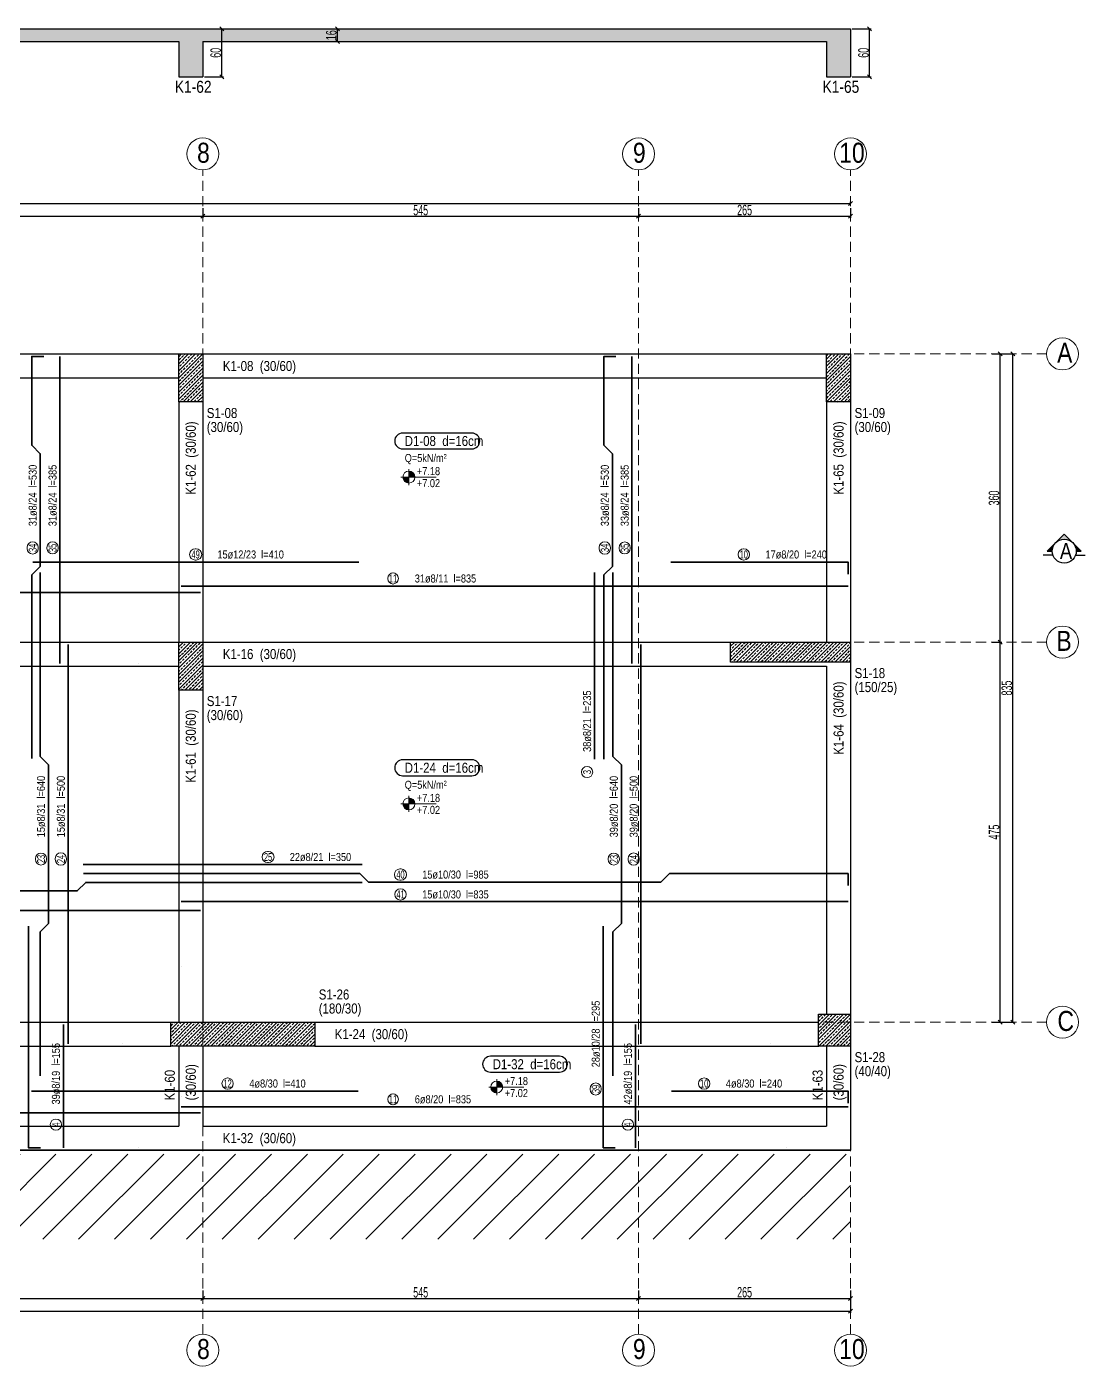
# Model space of a CAD drawing. Header units: millimetres. Extents: x 2329 to 8719, y 754 to 2467.
# Drawn here: x 7395 to 8719, y 760 to 2434 of the extents above; entities that cross this region are included whole.
import ezdxf
from ezdxf.enums import TextEntityAlignment as Align

# ---------------------------------------------------------------- set-up
doc = ezdxf.new("R2010")
doc.units = ezdxf.units.MM
doc.linetypes.add('DASHED', pattern=[19.05, 12.7, -6.35])
for name, color, linetype, lineweight in [('AKS BALONU (BEYKENT)', 7, 'Continuous', 20), ('AKS CIZGISI (BEYKENT)', 252, 'DASHED', 20), ('AKS NO (BEYKENT)', 3, 'Continuous', 20), ('AKS OLCU (BEYKENT)', 200, 'Continuous', 20), ('DONATI (BEYKENT)', 4, 'Continuous', 35), ('DONATI YAZISI (BEYKENT)', 3, 'Continuous', 20), ('DOSEME ISMI (BEYKENT)', 9, 'Continuous', 20), ('DOSEME PAFTA (BEYKENT)', 3, 'Continuous', 20), ('DOSEME SINIRI (BEYKENT)', 2, 'Continuous', 30), ('KESIT (BEYKENT)', 151, 'Continuous', 25), ('KESIT ISMI (BEYKENT)', 6, 'Continuous', 20), ('KIRIS (BEYKENT)', 2, 'Continuous', 30), ('KIRIS ISMI (BEYKENT)', 40, 'Continuous', 20), ('KOLON (BEYKENT)', 3, 'Continuous', 30), ('KOLON ISMI (BEYKENT)', 91, 'Continuous', 20), ('KOT CIZGI (BEYKENT)', 120, 'Continuous', 20), ('KOT YAZI (BEYKENT)', 7, 'Continuous', 20), ('OLCU (BEYKENT)', 14, 'Continuous', 20), ('POZ BALON (BEYKENT)', 14, 'Continuous', 20), ('POZ NO (BEYKENT)', 2, 'Continuous', 20), ('TARAMA (BEYKENT)', 252, 'Continuous', 25), ('YAZI (BEYKENT)', 140, 'Continuous', 20)]:
    doc.layers.add(name, color=color, linetype=linetype, lineweight=lineweight)
doc.styles.add('DONATI YAZISI (BEYKENT)', font='')
doc.styles.add('DSMOLC-50', font='bahnschrift light condensed', dxfattribs={"width": 0.75, "height": 13})
doc.styles.add('KOT (BEYKENT)', font='')
doc.styles.add('stastyle', font='RomanSTA.ttf')
doc.styles.add('YAZI (BEYKENT)', font='')
doc.styles.get('DONATI YAZISI (BEYKENT)').set_extended_font_data('Bahnschrift Light Condensed')
doc.styles.get('KOT (BEYKENT)').set_extended_font_data('Bahnschrift Light Condensed')
doc.styles.get('YAZI (BEYKENT)').set_extended_font_data('Bahnschrift Light Condensed')
doc.dimstyles.new('DSMOLC-50', dxfattribs={"dimtxt": 13, "dimasz": 5, "dimexe": 2, "dimexo": 2, "dimgap": 1, "dimtad": 1, "dimdec": 1, "dimrnd": 0.5, "dimzin": 12, "dimdsep": 46, "dimtxsty": 'DSMOLC-50', "dimblk": 'OBLIQUE', "dimblk1": 'OBLIQUE', "dimblk2": 'OBLIQUE', "dimcen": 0, "dimclrt": 7, "dimadec": 0, "dimazin": 0, "dimtfac": 1, "dimtdec": 4, "dimtix": 1, "dimtmove": 2, "dimatfit": 3, "dimfxl": 1, "dimtzin": 0, "dimarcsym": 0})
pattern_1 = [(45, (1846.9926, -1409.6164), (-4.4194174, 4.4194174), []), (45, (1851.412, -1409.6164), (-4.4194174, 4.4194174), [3.125, -1.5625])]

# ---------------------------------------------------------------- blocks, each defined once
blk = doc.blocks.new('_Oblique')
at = {"color": 0, "linetype": 'ByBlock', "lineweight": -2}
blk.add_line((-0.5, -0.5), (0.5, 0.5), dxfattribs=at)
blk = doc.blocks.new('*D59')
at = {"layer": 'AKS OLCU (BEYKENT)', "color": 0, "lineweight": -2, "transparency": 16777216}
for p, q in [((6855.3, 2207.4), (6855.3, 2195.4)), ((6855.3, 2197.4), (7615.3, 2197.4)), ((7615.3, 2207.4), (7615.3, 2195.4))]:
    blk.add_line(p, q, dxfattribs=at)
at = {"layer": 'DEFPOINTS', "color": 0, "transparency": 16777216}
for p in [(6855.3, 2209.4), (7615.3, 2209.4), (7615.3, 2197.4)]:
    blk.add_point(p, dxfattribs=at)
at = {"layer": 'AKS OLCU (BEYKENT)', "color": 0, "lineweight": -2, "transparency": 16777216, "xscale": 5, "yscale": 5, "zscale": 5, "rotation": 180}
blk.add_blockref('_Oblique', (6855.3, 2197.4), dxfattribs=at)
at = {"layer": 'AKS OLCU (BEYKENT)', "color": 0, "lineweight": -2, "transparency": 16777216, "xscale": 5, "yscale": 5, "zscale": 5}
blk.add_blockref('_Oblique', (7615.3, 2197.4), dxfattribs=at)
at = {"layer": 'AKS OLCU (BEYKENT)', "color": 7, "transparency": 16777216, "insert": (7235.3, 2205), "char_height": 13, "attachment_point": 5, "style": 'DSMOLC-50'}
blk.add_mtext('760', dxfattribs=at)
blk = doc.blocks.new('*D60')
at = {"layer": 'AKS OLCU (BEYKENT)', "color": 0, "lineweight": -2, "transparency": 16777216}
for p, q in [((7615.3, 2207.4), (7615.3, 2195.4)), ((7615.3, 2197.4), (8160.3, 2197.4)), ((8160.3, 2207.4), (8160.3, 2195.4))]:
    blk.add_line(p, q, dxfattribs=at)
at = {"layer": 'DEFPOINTS', "color": 0, "transparency": 16777216}
for p in [(7615.3, 2209.4), (8160.3, 2209.4), (8160.3, 2197.4)]:
    blk.add_point(p, dxfattribs=at)
at = {"layer": 'AKS OLCU (BEYKENT)', "color": 0, "lineweight": -2, "transparency": 16777216, "xscale": 5, "yscale": 5, "zscale": 5, "rotation": 180}
blk.add_blockref('_Oblique', (7615.3, 2197.4), dxfattribs=at)
at = {"layer": 'AKS OLCU (BEYKENT)', "color": 0, "lineweight": -2, "transparency": 16777216, "xscale": 5, "yscale": 5, "zscale": 5}
blk.add_blockref('_Oblique', (8160.3, 2197.4), dxfattribs=at)
at = {"layer": 'AKS OLCU (BEYKENT)', "color": 7, "transparency": 16777216, "insert": (7887.8, 2204.9), "char_height": 13, "attachment_point": 5, "style": 'DSMOLC-50'}
blk.add_mtext('545', dxfattribs=at)
blk = doc.blocks.new('*D61')
at = {"layer": 'AKS OLCU (BEYKENT)', "color": 0, "lineweight": -2, "transparency": 16777216}
for p, q in [((8160.3, 2207.4), (8160.3, 2195.4)), ((8160.3, 2197.4), (8425.3, 2197.4)), ((8425.3, 2207.4), (8425.3, 2195.4))]:
    blk.add_line(p, q, dxfattribs=at)
at = {"layer": 'DEFPOINTS', "color": 0, "transparency": 16777216}
for p in [(8160.3, 2209.4), (8425.3, 2209.4), (8425.3, 2197.4)]:
    blk.add_point(p, dxfattribs=at)
at = {"layer": 'AKS OLCU (BEYKENT)', "color": 0, "lineweight": -2, "transparency": 16777216, "xscale": 5, "yscale": 5, "zscale": 5, "rotation": 180}
blk.add_blockref('_Oblique', (8160.3, 2197.4), dxfattribs=at)
at = {"layer": 'AKS OLCU (BEYKENT)', "color": 0, "lineweight": -2, "transparency": 16777216, "xscale": 5, "yscale": 5, "zscale": 5}
blk.add_blockref('_Oblique', (8425.3, 2197.4), dxfattribs=at)
at = {"layer": 'AKS OLCU (BEYKENT)', "color": 7, "transparency": 16777216, "insert": (8292.8, 2205), "char_height": 13, "attachment_point": 5, "style": 'DSMOLC-50'}
blk.add_mtext('265', dxfattribs=at)
blk = doc.blocks.new('*D62')
at = {"layer": 'AKS OLCU (BEYKENT)', "color": 0, "lineweight": -2, "transparency": 16777216}
for p, q in [((2830.3, 2211.4), (2830.3, 2215.4)), ((2830.3, 2213.4), (8425.3, 2213.4)), ((8425.3, 2211.4), (8425.3, 2215.4))]:
    blk.add_line(p, q, dxfattribs=at)
at = {"layer": 'DEFPOINTS', "color": 0, "transparency": 16777216}
for p in [(8425.3, 2213.4), (2830.3, 2209.4), (8425.3, 2209.4)]:
    blk.add_point(p, dxfattribs=at)
at = {"layer": 'AKS OLCU (BEYKENT)', "color": 0, "lineweight": -2, "transparency": 16777216, "xscale": 5, "yscale": 5, "zscale": 5, "rotation": 180}
blk.add_blockref('_Oblique', (2830.3, 2213.4), dxfattribs=at)
at = {"layer": 'AKS OLCU (BEYKENT)', "color": 0, "lineweight": -2, "transparency": 16777216, "xscale": 5, "yscale": 5, "zscale": 5}
blk.add_blockref('_Oblique', (8425.3, 2213.4), dxfattribs=at)
at = {"layer": 'AKS OLCU (BEYKENT)', "color": 7, "transparency": 16777216, "insert": (5627.8, 2221), "char_height": 13, "attachment_point": 5, "style": 'DSMOLC-50'}
blk.add_mtext('5595', dxfattribs=at)
blk = doc.blocks.new('*D69')
at = {"layer": 'AKS OLCU (BEYKENT)', "color": 0, "lineweight": -2, "transparency": 16777216}
for p, q in [((6855.3, 855), (6855.3, 843)), ((7615.3, 855), (7615.3, 843)), ((6855.3, 845), (7615.3, 845))]:
    blk.add_line(p, q, dxfattribs=at)
at = {"layer": 'DEFPOINTS', "color": 0, "transparency": 16777216}
for p in [(6855.3, 857), (7615.3, 857), (7615.3, 845)]:
    blk.add_point(p, dxfattribs=at)
at = {"layer": 'AKS OLCU (BEYKENT)', "color": 0, "lineweight": -2, "transparency": 16777216, "xscale": 5, "yscale": 5, "zscale": 5, "rotation": 180}
blk.add_blockref('_Oblique', (6855.3, 845), dxfattribs=at)
at = {"layer": 'AKS OLCU (BEYKENT)', "color": 0, "lineweight": -2, "transparency": 16777216, "xscale": 5, "yscale": 5, "zscale": 5}
blk.add_blockref('_Oblique', (7615.3, 845), dxfattribs=at)
at = {"layer": 'AKS OLCU (BEYKENT)', "color": 7, "transparency": 16777216, "insert": (7235.3, 852.6), "char_height": 13, "attachment_point": 5, "style": 'DSMOLC-50'}
blk.add_mtext('760', dxfattribs=at)
blk = doc.blocks.new('*D70')
at = {"layer": 'AKS OLCU (BEYKENT)', "color": 0, "lineweight": -2, "transparency": 16777216}
for p, q in [((7615.3, 855), (7615.3, 843)), ((8160.3, 855), (8160.3, 843)), ((7615.3, 845), (8160.3, 845))]:
    blk.add_line(p, q, dxfattribs=at)
at = {"layer": 'DEFPOINTS', "color": 0, "transparency": 16777216}
for p in [(7615.3, 857), (8160.3, 857), (8160.3, 845)]:
    blk.add_point(p, dxfattribs=at)
at = {"layer": 'AKS OLCU (BEYKENT)', "color": 0, "lineweight": -2, "transparency": 16777216, "xscale": 5, "yscale": 5, "zscale": 5, "rotation": 180}
blk.add_blockref('_Oblique', (7615.3, 845), dxfattribs=at)
at = {"layer": 'AKS OLCU (BEYKENT)', "color": 0, "lineweight": -2, "transparency": 16777216, "xscale": 5, "yscale": 5, "zscale": 5}
blk.add_blockref('_Oblique', (8160.3, 845), dxfattribs=at)
at = {"layer": 'AKS OLCU (BEYKENT)', "color": 7, "transparency": 16777216, "insert": (7887.8, 852.5), "char_height": 13, "attachment_point": 5, "style": 'DSMOLC-50'}
blk.add_mtext('545', dxfattribs=at)
blk = doc.blocks.new('*D71')
at = {"layer": 'AKS OLCU (BEYKENT)', "color": 0, "lineweight": -2, "transparency": 16777216}
for p, q in [((8160.3, 855), (8160.3, 843)), ((8425.3, 855), (8425.3, 843)), ((8160.3, 845), (8425.3, 845))]:
    blk.add_line(p, q, dxfattribs=at)
at = {"layer": 'DEFPOINTS', "color": 0, "transparency": 16777216}
for p in [(8160.3, 857), (8425.3, 857), (8425.3, 845)]:
    blk.add_point(p, dxfattribs=at)
at = {"layer": 'AKS OLCU (BEYKENT)', "color": 0, "lineweight": -2, "transparency": 16777216, "xscale": 5, "yscale": 5, "zscale": 5, "rotation": 180}
blk.add_blockref('_Oblique', (8160.3, 845), dxfattribs=at)
at = {"layer": 'AKS OLCU (BEYKENT)', "color": 0, "lineweight": -2, "transparency": 16777216, "xscale": 5, "yscale": 5, "zscale": 5}
blk.add_blockref('_Oblique', (8425.3, 845), dxfattribs=at)
at = {"layer": 'AKS OLCU (BEYKENT)', "color": 7, "transparency": 16777216, "insert": (8292.8, 852.6), "char_height": 13, "attachment_point": 5, "style": 'DSMOLC-50'}
blk.add_mtext('265', dxfattribs=at)
blk = doc.blocks.new('*D72')
at = {"layer": 'AKS OLCU (BEYKENT)', "color": 0, "lineweight": -2, "transparency": 16777216}
for p, q in [((2830.3, 855), (2830.3, 827)), ((8425.3, 855), (8425.3, 827)), ((2830.3, 829), (8425.3, 829))]:
    blk.add_line(p, q, dxfattribs=at)
at = {"layer": 'DEFPOINTS', "color": 0, "transparency": 16777216}
for p in [(2830.3, 857), (8425.3, 857), (8425.3, 829)]:
    blk.add_point(p, dxfattribs=at)
at = {"layer": 'AKS OLCU (BEYKENT)', "color": 0, "lineweight": -2, "transparency": 16777216, "xscale": 5, "yscale": 5, "zscale": 5, "rotation": 180}
blk.add_blockref('_Oblique', (2830.3, 829), dxfattribs=at)
at = {"layer": 'AKS OLCU (BEYKENT)', "color": 0, "lineweight": -2, "transparency": 16777216, "xscale": 5, "yscale": 5, "zscale": 5}
blk.add_blockref('_Oblique', (8425.3, 829), dxfattribs=at)
at = {"layer": 'AKS OLCU (BEYKENT)', "color": 7, "transparency": 16777216, "insert": (5627.8, 836.6), "char_height": 13, "attachment_point": 5, "style": 'DSMOLC-50'}
blk.add_mtext('5595', dxfattribs=at)
blk = doc.blocks.new('*D73')
at = {"layer": 'AKS OLCU (BEYKENT)', "color": 0, "lineweight": -2, "transparency": 16777216}
for p, q in [((8602.3, 1665.2), (8614.3, 1665.2)), ((8612.3, 1190.2), (8612.3, 1665.2)), ((8602.3, 1190.2), (8614.3, 1190.2))]:
    blk.add_line(p, q, dxfattribs=at)
at = {"layer": 'DEFPOINTS', "color": 0, "transparency": 16777216}
for p in [(8600.3, 1665.2), (8612.3, 1665.2), (8600.3, 1190.2)]:
    blk.add_point(p, dxfattribs=at)
at = {"layer": 'AKS OLCU (BEYKENT)', "color": 0, "lineweight": -2, "transparency": 16777216, "xscale": 5, "yscale": 5, "zscale": 5}
for p, rotation in [((8612.3, 1665.2), 90), ((8612.3, 1190.2), 270)]:
    blk.add_blockref('_Oblique', p, dxfattribs=dict(at, rotation=rotation))
at = {"layer": 'AKS OLCU (BEYKENT)', "color": 7, "transparency": 16777216, "insert": (8604.8, 1427.7), "char_height": 13, "attachment_point": 5, "rotation": 90, "style": 'DSMOLC-50'}
blk.add_mtext('475', dxfattribs=at)
blk = doc.blocks.new('*D74')
at = {"layer": 'AKS OLCU (BEYKENT)', "color": 0, "lineweight": -2, "transparency": 16777216}
for p, q in [((8602.3, 2025.2), (8614.3, 2025.2)), ((8612.3, 1665.2), (8612.3, 2025.2)), ((8602.3, 1665.2), (8614.3, 1665.2))]:
    blk.add_line(p, q, dxfattribs=at)
at = {"layer": 'DEFPOINTS', "color": 0, "transparency": 16777216}
for p in [(8600.3, 2025.2), (8612.3, 2025.2), (8600.3, 1665.2)]:
    blk.add_point(p, dxfattribs=at)
at = {"layer": 'AKS OLCU (BEYKENT)', "color": 0, "lineweight": -2, "transparency": 16777216, "xscale": 5, "yscale": 5, "zscale": 5}
for p, rotation in [((8612.3, 2025.2), 90), ((8612.3, 1665.2), 270)]:
    blk.add_blockref('_Oblique', p, dxfattribs=dict(at, rotation=rotation))
at = {"layer": 'AKS OLCU (BEYKENT)', "color": 7, "transparency": 16777216, "insert": (8604.7, 1845.2), "char_height": 13, "attachment_point": 5, "rotation": 90, "style": 'DSMOLC-50'}
blk.add_mtext('360', dxfattribs=at)
blk = doc.blocks.new('*D75')
at = {"layer": 'AKS OLCU (BEYKENT)', "color": 0, "lineweight": -2, "transparency": 16777216}
for p, q in [((8602.3, 2025.2), (8630.3, 2025.2)), ((8628.3, 1190.2), (8628.3, 2025.2)), ((8602.3, 1190.2), (8630.3, 1190.2))]:
    blk.add_line(p, q, dxfattribs=at)
at = {"layer": 'DEFPOINTS', "color": 0, "transparency": 16777216}
for p in [(8600.3, 2025.2), (8628.3, 2025.2), (8600.3, 1190.2)]:
    blk.add_point(p, dxfattribs=at)
at = {"layer": 'AKS OLCU (BEYKENT)', "color": 0, "lineweight": -2, "transparency": 16777216, "xscale": 5, "yscale": 5, "zscale": 5}
for p, rotation in [((8628.3, 2025.2), 90), ((8628.3, 1190.2), 270)]:
    blk.add_blockref('_Oblique', p, dxfattribs=dict(at, rotation=rotation))
at = {"layer": 'AKS OLCU (BEYKENT)', "color": 7, "transparency": 16777216, "insert": (8620.7, 1607.7), "char_height": 13, "attachment_point": 5, "rotation": 90, "style": 'DSMOLC-50'}
blk.add_mtext('835', dxfattribs=at)
blk = doc.blocks.new('*D93')
at = {"layer": 'DEFPOINTS', "color": 0, "transparency": 16777216}
for p in [(7615.4, 2431.6), (7639.2, 2431.6), (7615.4, 2371.6)]:
    blk.add_point(p, dxfattribs=at)
at = {"layer": 'OLCU (BEYKENT)', "color": 0, "lineweight": -2, "transparency": 16777216}
for p, q in [((7617.4, 2431.6), (7641.2, 2431.6)), ((7639.2, 2371.6), (7639.2, 2431.6)), ((7617.4, 2371.6), (7641.2, 2371.6))]:
    blk.add_line(p, q, dxfattribs=at)
at = {"layer": 'OLCU (BEYKENT)', "color": 0, "lineweight": -2, "transparency": 16777216, "xscale": 5, "yscale": 5, "zscale": 5}
for p, rotation in [((7639.2, 2431.6), 90), ((7639.2, 2371.6), 270)]:
    blk.add_blockref('_Oblique', p, dxfattribs=dict(at, rotation=rotation))
at = {"layer": 'OLCU (BEYKENT)', "color": 7, "lineweight": -3, "transparency": 16777216, "insert": (7631.5, 2401.6), "char_height": 13, "attachment_point": 5, "rotation": 90, "style": 'DSMOLC-50'}
blk.add_mtext('60', dxfattribs=at)
blk = doc.blocks.new('*D94')
at = {"layer": 'DEFPOINTS', "color": 0, "transparency": 16777216}
for p in [(7761.7, 2431.6), (7783.7, 2431.6), (7761.7, 2415.6)]:
    blk.add_point(p, dxfattribs=at)
at = {"layer": 'OLCU (BEYKENT)', "color": 0, "lineweight": -2, "transparency": 16777216}
for p, q in [((7763.7, 2431.6), (7785.7, 2431.6)), ((7783.7, 2415.6), (7783.7, 2431.6)), ((7763.7, 2415.6), (7785.7, 2415.6))]:
    blk.add_line(p, q, dxfattribs=at)
at = {"layer": 'OLCU (BEYKENT)', "color": 0, "lineweight": -2, "transparency": 16777216, "xscale": 5, "yscale": 5, "zscale": 5}
for p, rotation in [((7783.7, 2431.6), 90), ((7783.7, 2415.6), 270)]:
    blk.add_blockref('_Oblique', p, dxfattribs=dict(at, rotation=rotation))
at = {"layer": 'OLCU (BEYKENT)', "color": 7, "lineweight": -3, "transparency": 16777216, "insert": (7776.1, 2423.6), "char_height": 13, "attachment_point": 5, "rotation": 90, "style": 'DSMOLC-50'}
blk.add_mtext('16', dxfattribs=at)
blk = doc.blocks.new('*D95')
at = {"layer": 'DEFPOINTS', "color": 0, "transparency": 16777216}
for p in [(8425.4, 2431.6), (8449.2, 2431.6), (8425.4, 2371.6)]:
    blk.add_point(p, dxfattribs=at)
at = {"layer": 'OLCU (BEYKENT)', "color": 0, "lineweight": -2, "transparency": 16777216}
for p, q in [((8427.4, 2431.6), (8451.2, 2431.6)), ((8449.2, 2371.6), (8449.2, 2431.6)), ((8427.4, 2371.6), (8451.2, 2371.6))]:
    blk.add_line(p, q, dxfattribs=at)
at = {"layer": 'OLCU (BEYKENT)', "color": 0, "lineweight": -2, "transparency": 16777216, "xscale": 5, "yscale": 5, "zscale": 5}
for p, rotation in [((8449.2, 2431.6), 90), ((8449.2, 2371.6), 270)]:
    blk.add_blockref('_Oblique', p, dxfattribs=dict(at, rotation=rotation))
at = {"layer": 'OLCU (BEYKENT)', "color": 7, "lineweight": -3, "transparency": 16777216, "insert": (8441.5, 2401.6), "char_height": 13, "attachment_point": 5, "rotation": 90, "style": 'DSMOLC-50'}
blk.add_mtext('60', dxfattribs=at)

msp = doc.modelspace()

# ---------------------------------------------------------------- hatches: boundary and pattern name
at = {"layer": 'KESIT (BEYKENT)', "lineweight": -3}
h = msp.add_hatch(color=256, dxfattribs=at)
h.dxf.hatch_style = 1
h.paths.add_polyline_path([(8703.13, 1789.49), (8692.52, 1800.1), (8681.92, 1789.49, -0.1989124), (8692.52, 1793.88, -0.1989124)])
h = msp.add_hatch(color=256, dxfattribs=at)
h.dxf.hatch_style = 1
h.paths.add_polyline_path([(8677.52, 1778.88, -0.1989124), (8681.92, 1789.49), (8671.31, 1778.88)])
h = msp.add_hatch(color=256, dxfattribs=at)
h.dxf.hatch_style = 1
h.paths.add_polyline_path([(8713.74, 1778.88), (8703.13, 1789.49, -0.1989124), (8707.52, 1778.88)])
at = {"layer": 'KOT CIZGI (BEYKENT)'}
h = msp.add_hatch(color=256, dxfattribs=at)
h.dxf.hatch_style = 1
h.paths.add_polyline_path([(7873.07, 1878.81), (7873.07, 1871.31), (7880.57, 1871.31, 0.4142136)])
h = msp.add_hatch(color=256, dxfattribs=at)
h.dxf.hatch_style = 1
h.paths.add_polyline_path([(7873.07, 1871.31), (7865.57, 1871.31, 0.4142136), (7873.07, 1863.81)])
h = msp.add_hatch(color=256, dxfattribs=at)
h.dxf.hatch_style = 1
h.paths.add_polyline_path([(7873.07, 1462.97), (7865.57, 1462.97, 0.4142136), (7873.07, 1455.47)])
h = msp.add_hatch(color=256, dxfattribs=at)
h.dxf.hatch_style = 1
h.paths.add_polyline_path([(7873.07, 1470.47), (7873.07, 1462.97), (7880.57, 1462.97, 0.4142136)])
h = msp.add_hatch(color=256, dxfattribs=at)
h.dxf.hatch_style = 1
h.paths.add_polyline_path([(7982.93, 1109.06), (7975.43, 1109.06, 0.4142136), (7982.93, 1101.56)])
h = msp.add_hatch(color=256, dxfattribs=at)
h.dxf.hatch_style = 1
h.paths.add_polyline_path([(7982.93, 1116.56), (7982.93, 1109.06), (7990.43, 1109.06, 0.4142136)])
at = {"layer": 'TARAMA (BEYKENT)', "lineweight": -3}
h = msp.add_hatch(dxfattribs=at)
h.set_pattern_fill('ANSI33', color=256)
h.set_pattern_definition([(45, (1846.9926, -1359.3565), (-4.490128, 4.490128), []), (45, (1851.483, -1359.3565), (-4.490128, 4.490128), [3.175, -1.5875])])
h.paths.add_polyline_path([(8425.4, 2431.62), (2830.24, 2431.62), (2830.24, 2371.62), (2860.27, 2371.62), (2860.27, 2415.62), (3440.24, 2415.62), (3440.24, 2371.62), (3470.27, 2371.62), (3470.27, 2415.62), (3985.24, 2415.62), (3985.24, 2371.62), (4015.27, 2371.62), (4015.27, 2415.62), (4510.24, 2415.62), (4510.24, 2371.62), (4540.27, 2371.62), (4540.27, 2415.62), (5270.24, 2415.62), (5270.24, 2371.62), (5300.27, 2371.62), (5300.27, 2415.62), (6042.84, 2415.62), (6042.84, 2371.62), (6082.84, 2371.62), (6082.84, 2415.62), (6825.44, 2415.62), (6825.44, 2371.62), (6855.4, 2371.62), (6855.4, 2415.62), (7585.44, 2415.62), (7585.44, 2371.62), (7615.4, 2371.62), (7615.4, 2415.62), (8395.37, 2415.62), (8395.37, 2371.62), (8425.4, 2371.62)])
at = {"layer": 'TARAMA (BEYKENT)'}
h = msp.add_hatch(dxfattribs=at)
h.set_pattern_fill('ANSI33', color=256, style=0, pattern_type=0)
h.set_pattern_definition(pattern_1)
h.paths.add_polyline_path([(7585.34, 2025.21), (7615.34, 2025.21), (7615.34, 1965.21), (7585.34, 1965.21)], flags=0)
h = msp.add_hatch(dxfattribs=at)
h.set_pattern_fill('ANSI33', color=256, style=0, pattern_type=0)
h.set_pattern_definition(pattern_1)
h.paths.add_polyline_path([(8395.34, 2025.21), (8425.34, 2025.21), (8425.34, 1965.21), (8395.34, 1965.21)], flags=0)
h = msp.add_hatch(dxfattribs=at)
h.set_pattern_fill('ANSI33', color=256, style=0, pattern_type=0)
h.set_pattern_definition(pattern_1)
h.paths.add_polyline_path([(7585.34, 1665.21), (7615.34, 1665.21), (7615.34, 1605.21), (7585.34, 1605.21)], flags=0)
h = msp.add_hatch(dxfattribs=at)
h.set_pattern_fill('ANSI33', color=256, style=0, pattern_type=0)
h.set_pattern_definition(pattern_1)
h.paths.add_polyline_path([(8275.34, 1665.21), (8425.34, 1665.21), (8425.34, 1640.21), (8275.34, 1640.21)], flags=0)
h = msp.add_hatch(dxfattribs=at)
h.set_pattern_fill('ANSI33', color=256, style=0, pattern_type=0)
h.set_pattern_definition(pattern_1)
h.paths.add_polyline_path([(7575.34, 1190.21), (7755.34, 1190.21), (7755.34, 1160.21), (7575.34, 1160.21)], flags=0)
h = msp.add_hatch(dxfattribs=at)
h.set_pattern_fill('ANSI33', color=256, style=0, pattern_type=0)
h.set_pattern_definition(pattern_1)
h.paths.add_polyline_path([(8385.34, 1200.21), (8425.34, 1200.21), (8425.34, 1160.21), (8385.34, 1160.21)], flags=0)
h = msp.add_hatch(dxfattribs=at)
h.set_pattern_fill('ANSI31', color=256, scale=10, style=0)
h.set_pattern_definition([(45, (1920.324, -3543.348), (-22.45064, 22.45064), [])])
h.paths.add_polyline_path([(2830.34, 1025.21), (8425.34, 1025.21), (8425.34, 918.83), (2830.34, 918.83)])

# ---------------------------------------------------------------- linework, layer by layer
at = {"layer": 'AKS BALONU (BEYKENT)'}
for centre in [(7615.34, 2275.21), (8160.34, 2275.21), (8425.34, 2275.21), (8690.34, 2025.21), (8690.34, 1665.21), (8690.34, 1190.21), (7615.34, 780.21), (8160.34, 780.21), (8425.34, 780.21)]:
    msp.add_circle(centre, 20, dxfattribs=at)
at = {"layer": 'AKS CIZGISI (BEYKENT)'}
for p, q in [((7615.34, 800.21), (7615.34, 2255.21)), ((8160.34, 800.21), (8160.34, 2255.21)), ((8425.34, 800.21), (8425.34, 2255.21)), ((2600.34, 2025.21), (8670.34, 2025.21)), ((2600.34, 1665.21), (8670.34, 1665.21)), ((2600.34, 1190.21), (8670.34, 1190.21))]:
    msp.add_line(p, q, dxfattribs=at)
at = {"layer": 'DONATI (BEYKENT)'}
for points in [[(7401.51, 1519.51), (7401.51, 1749.13), (7412.11, 1759.74), (7412.1, 1900.51), (7401.51, 1911.13), (7401.51, 2022.13), (7416.51, 2022.14)], [(7436.51, 1638.21), (7436.51, 2022.21)], [(8116.88, 1518.79), (8116.88, 1749.13), (8127.48, 1759.74), (8127.47, 1900.51), (8116.88, 1911.13), (8116.88, 2022.13), (8131.88, 2022.14)], [(8151.88, 1638.21), (8151.88, 2022.21)], [(7402.89, 1765.21), (7810.39, 1765.21)], [(8200.39, 1765.21), (8422.26, 1765.21), (8422.26, 1750.21)], [(7411.87, 1123.12), (7411.87, 1302.87), (7422.47, 1313.48), (7422.46, 1511.76), (7411.87, 1522.37), (7411.87, 1752.12)], [(8105.29, 1518.71), (8105.29, 1752.24)], [(8128.1, 1123.12), (8128.1, 1302.87), (8138.7, 1313.48), (8138.7, 1511.76), (8128.1, 1522.37), (8128.1, 1752.12)], [(6828.34, 1727.21), (7612.34, 1727.21)], [(7588.33, 1735.21), (8422.33, 1735.21)], [(7446.87, 1163.2), (7446.87, 1662.2)], [(8163.1, 1163.2), (8163.1, 1662.2)], [(7465.99, 1387.14), (7814.68, 1387.14)], [(7466, 1375.82), (7811.74, 1375.82), (7822.36, 1365.22), (8188.13, 1365.22), (8198.74, 1375.82), (8422.25, 1375.82), (8422.26, 1360.82)], [(7101.27, 1349.74), (7101.25, 1364.74), (7242.5, 1364.74), (7253.11, 1354.14), (7458.39, 1354.14), (7469, 1364.74), (7814.75, 1364.74)], [(7588.33, 1340.82), (8422.33, 1340.82)], [(7101.34, 1329.74), (7612.34, 1329.74)], [(7412.29, 1033.21), (7397.29, 1033.21), (7397.29, 1310.3)], [(8131.08, 1033.21), (8116.08, 1033.21), (8116.08, 1310.3)], [(7441.11, 1033.21), (7441.11, 1187.21)], [(8156.29, 1033.21), (8156.29, 1187.21)], [(7401.2, 1104.08), (7809.71, 1104.08)], [(8201.29, 1104.08), (8422.26, 1104.08), (8422.26, 1089.08)], [(6828.34, 1076.88), (7612.34, 1076.88)], [(7588.33, 1084.35), (8422.33, 1084.35)]]:
    msp.add_lwpolyline(points, dxfattribs=at)
at = {"layer": 'DOSEME PAFTA (BEYKENT)', "lineweight": -3}
for points in [[(7865.2, 1906.56), (7951.85, 1906.56, 1), (7951.85, 1926.34), (7865.2, 1926.34, 1)], [(7865.2, 1498.22), (7951.96, 1498.22, 1), (7951.96, 1518.01), (7865.2, 1518.01, 1)], [(7975.2, 1127.7), (8061.34, 1127.7, 1), (8061.34, 1147.49), (7975.2, 1147.49, 1)]]:
    msp.add_lwpolyline(points, format="xyb", close=True, dxfattribs=at)
at = {"layer": 'DOSEME SINIRI (BEYKENT)'}
for p, q in [((2830.24, 2431.62), (8425.4, 2431.62)), ((8425.4, 2431.62), (8425.4, 2371.62)), ((6855.4, 2415.62), (7585.44, 2415.62)), ((7585.44, 2415.62), (7585.44, 2371.62)), ((7615.4, 2415.62), (7615.4, 2371.62)), ((7615.4, 2415.62), (8395.37, 2415.62)), ((8395.37, 2415.62), (8395.37, 2371.62)), ((7585.44, 2371.62), (7615.4, 2371.62)), ((8395.37, 2371.62), (8425.4, 2371.62))]:
    msp.add_line(p, q, dxfattribs=at)
msp.add_lwpolyline([(2830.34, 2025.21), (8425.34, 2025.21), (8425.34, 1030.21), (2830.34, 1030.21)], close=True, dxfattribs=at)
at = {"layer": 'KESIT (BEYKENT)', "lineweight": -3, "flags": 128}
for points in [[(8707.52, 1778.88), (8713.74, 1778.88), (8692.52, 1800.1), (8671.31, 1778.88), (8677.52, 1778.88)], [(8678.38, 1773.88), (8666.31, 1773.88)], [(8706.67, 1773.88), (8718.74, 1773.88)]]:
    msp.add_lwpolyline(points, dxfattribs=at)
at = {"layer": 'KESIT (BEYKENT)', "lineweight": -3}
msp.add_circle((8692.52, 1778.88), 15, dxfattribs=at)
at = {"layer": 'KIRIS (BEYKENT)'}
for p, q in [((6855.44, 2025.21), (7585.44, 2025.21)), ((7615.44, 2025.21), (8395.44, 2025.21)), ((6855.44, 1995.21), (7585.44, 1995.21)), ((7615.44, 1995.21), (8395.44, 1995.21)), ((7585.44, 1965.31), (7585.44, 1665.31)), ((7615.34, 1965.31), (7615.44, 1665.31)), ((8395.44, 1965.31), (8395.34, 1665.31)), ((8425.34, 1965.31), (8425.44, 1665.31)), ((6855.44, 1665.21), (7585.44, 1665.21)), ((7615.44, 1665.21), (8275.44, 1665.21)), ((7123.34, 1635.21), (7585.44, 1635.21)), ((7615.44, 1635.21), (8395.34, 1635.21)), ((8395.34, 1635.21), (8395.34, 1200.21)), ((8425.34, 1640.31), (8425.44, 1200.21)), ((7585.44, 1605.31), (7585.34, 1190.31)), ((7615.34, 1605.31), (7615.34, 1190.31)), ((7123.34, 1190.21), (7575.34, 1190.21)), ((7755.34, 1190.21), (8385.44, 1190.21)), ((6935.34, 1160.21), (7575.34, 1160.21)), ((7585.34, 1160.31), (7585.34, 1060.21)), ((7615.34, 1160.31), (7615.34, 1060.21)), ((7755.34, 1160.21), (8385.44, 1160.21)), ((8395.34, 1160.21), (8395.34, 1060.21)), ((8425.34, 1160.21), (8425.34, 1030.21)), ((6855.34, 1060.21), (7585.34, 1060.21)), ((7615.34, 1060.21), (8395.34, 1060.21)), ((2830.34, 1030.21), (8425.34, 1030.21))]:
    msp.add_line(p, q, dxfattribs=at)
at = {"layer": 'KOLON (BEYKENT)'}
for points in [[(7585.34, 2025.21), (7615.34, 2025.21), (7615.34, 1965.21), (7585.34, 1965.21)], [(8395.34, 2025.21), (8425.34, 2025.21), (8425.34, 1965.21), (8395.34, 1965.21)], [(7585.34, 1665.21), (7615.34, 1665.21), (7615.34, 1605.21), (7585.34, 1605.21)], [(8275.34, 1665.21), (8425.34, 1665.21), (8425.34, 1640.21), (8275.34, 1640.21)], [(7575.34, 1190.21), (7755.34, 1190.21), (7755.34, 1160.21), (7575.34, 1160.21)], [(8385.34, 1200.21), (8425.34, 1200.21), (8425.34, 1160.21), (8385.34, 1160.21)]]:
    msp.add_lwpolyline(points, close=True, dxfattribs=at)
at = {"layer": 'KOT CIZGI (BEYKENT)'}
for p, q in [((7873.07, 1881.31), (7873.07, 1861.31)), ((7863.07, 1871.31), (7907.09, 1871.31)), ((7863.07, 1462.97), (7907.09, 1462.97)), ((7873.07, 1472.97), (7873.07, 1452.97)), ((7972.93, 1109.06), (8016.96, 1109.06)), ((7982.93, 1119.06), (7982.93, 1099.06))]:
    msp.add_line(p, q, dxfattribs=at)
for centre in [(7873.07, 1871.31), (7873.07, 1462.97), (7982.93, 1109.06)]:
    msp.add_circle(centre, 7.5, dxfattribs=at)
at = {"layer": 'POZ BALON (BEYKENT)'}
for p, q in [((7395.68, 1782.13), (7395.68, 1783.57)), ((7409.68, 1782.13), (7409.68, 1783.57)), ((7420.5, 1782.3), (7420.5, 1783.38)), ((7434.5, 1782.3), (7434.5, 1783.38)), ((7605.88, 1781.64), (7607.03, 1781.64)), ((8111.05, 1782.1), (8111.05, 1783.54)), ((8125.05, 1782.1), (8125.05, 1783.54)), ((8135.88, 1782.27), (8135.88, 1783.35)), ((8149.88, 1782.27), (8149.88, 1783.35)), ((8291.62, 1781.64), (8291.96, 1781.64)), ((7605.88, 1767.64), (7607.03, 1767.64)), ((8291.62, 1767.64), (8291.96, 1767.64)), ((7853.6, 1751.64), (7852.92, 1751.64)), ((7853.6, 1737.64), (7852.92, 1737.64)), ((7406.04, 1393.58), (7406.04, 1394.58)), ((7420.04, 1393.58), (7420.04, 1394.58)), ((7430.87, 1393.41), (7430.87, 1394.73)), ((7444.87, 1393.41), (7444.87, 1394.73)), ((7696.41, 1403.56), (7697.45, 1403.56)), ((7696.41, 1389.56), (7697.45, 1389.56)), ((8122.27, 1393.49), (8122.27, 1394.49)), ((8136.27, 1393.49), (8136.27, 1394.49)), ((8147.1, 1393.32), (8147.1, 1394.64)), ((8161.1, 1393.32), (8161.1, 1394.64)), ((7861.88, 1381.64), (7863.2, 1381.64)), ((7861.88, 1367.64), (7863.2, 1367.64)), ((7862.45, 1356.82), (7862.61, 1356.82)), ((7862.45, 1342.82), (7862.61, 1342.82)), ((7646.3, 1120.5), (7646.53, 1120.5)), ((7646.3, 1106.5), (7646.53, 1106.5)), ((8099.65, 1106.13), (8099.65, 1107.17)), ((8113.65, 1106.13), (8113.65, 1107.17)), ((8242.07, 1120.5), (8242.41, 1120.5)), ((8242.07, 1106.5), (8242.41, 1106.5)), ((7853.6, 1100.78), (7852.92, 1100.78)), ((7853.6, 1086.78), (7852.92, 1086.78))]:
    msp.add_line(p, q, dxfattribs=at)
for centre in [(8095.86, 1502.75), (7431.69, 1062.14), (8146.86, 1062.14)]:
    msp.add_circle(centre, 7, dxfattribs=at)
for centre, start, end in [((7402.68, 1783.57), 0, 180), ((7402.68, 1782.13), 180, 0), ((7427.5, 1783.38), 0, 180), ((7427.5, 1782.3), 180, 0), ((7605.88, 1774.64), 90, 270), ((7607.03, 1774.64), 270, 90), ((8118.05, 1783.54), 0, 180), ((8118.05, 1782.1), 180, 0), ((8142.88, 1783.35), 0, 180), ((8142.88, 1782.27), 180, 0), ((8291.62, 1774.64), 90, 270), ((8291.96, 1774.64), 270, 90), ((7853.6, 1744.64), 90, 270), ((7852.92, 1744.64), 270, 90), ((7413.04, 1394.58), 0, 180), ((7413.04, 1393.58), 180, 0), ((7437.87, 1394.73), 0, 180), ((7437.87, 1393.41), 180, 0), ((7696.41, 1396.56), 90, 270), ((7697.45, 1396.56), 270, 90), ((8129.27, 1394.49), 0, 180), ((8129.27, 1393.49), 180, 0), ((8154.1, 1394.64), 0, 180), ((8154.1, 1393.32), 180, 0), ((7861.88, 1374.64), 90, 270), ((7863.2, 1374.64), 270, 90), ((7862.45, 1349.82), 90, 270), ((7862.61, 1349.82), 270, 90), ((7646.3, 1113.5), 90, 270), ((7646.53, 1113.5), 270, 90), ((8106.65, 1107.17), 0, 180), ((8106.65, 1106.13), 180, 0), ((8242.07, 1113.5), 90, 270), ((8242.41, 1113.5), 270, 90), ((7853.6, 1093.78), 90, 270), ((7852.92, 1093.78), 270, 90)]:
    msp.add_arc(centre, 7, start, end, dxfattribs=at)

# ---------------------------------------------------------------- texts
at = {"layer": 'AKS NO (BEYKENT)', "style": 'YAZI (BEYKENT)'}
for s, p in [('8', (7608.21, 2264.21)), ('9', (8153.21, 2264.21)), ('10', (8411.11, 2264.21)), ('A', (8683.55, 2014.21)), ('B', (8682.74, 1654.21)), ('C', (8684.01, 1179.21)), ('8', (7608.21, 769.21)), ('9', (8153.21, 769.21)), ('10', (8411.11, 769.21))]:
    msp.add_text(s, height=25, dxfattribs=at).set_placement(p)
at = {"layer": 'DONATI (BEYKENT)', "style": 'stastyle'}
for s, p in [('& 1-.16- 1- 7.599992- 0', (7588.33, 1735.21)), ('& 1-.16- 1- 5.05- 0', (7535.34, 1638.21)), ('& 1-.16- 1- 5.050001- 0', (8345.34, 1638.21)), ('& 1-.16- 1- 4.889991- 0', (7588.33, 1260.21)), ('& 1-.16- 1- 1.3- 3.6', (7515.34, 1163.2)), ('& 1-.16- 1- 1.3- 3.599999', (8325.34, 1163.2)), ('& 1-.16- 1- 7.599991- 0', (7588.33, 1096.88)), ('& 2-.16- 1- 0- 5.05', (7535.34, 1033.21)), ('& 2-.16- 1- 0- 5.050001', (8345.34, 1033.21))]:
    msp.add_text(s, height=0.0005, dxfattribs=at).set_placement(p)
at = {"layer": 'DONATI YAZISI (BEYKENT)', "style": 'DONATI YAZISI (BEYKENT)'}
for s, p in [(' 31ø8/24  l=530', (7407.68, 1806.85)), (' 31ø8/24  l=385', (7432.5, 1806.84)), (' 33ø8/24  l=530', (8123.05, 1806.82)), (' 33ø8/24  l=385', (8147.88, 1806.81)), (' 38ø8/21  l=235', (8100.86, 1524.75)), (' 15ø8/31  l=640', (7418.04, 1418.08)), (' 15ø8/31  l=500', (7442.87, 1418.07)), (' 39ø8/20  l=640', (8134.27, 1417.99)), (' 39ø8/20  l=500', (8159.1, 1417.98)), (' 28ø10/28  l=295', (8111.65, 1130.65)), (' 39ø8/19  l=155', (7436.69, 1084.14)), (' 42ø8/19  l=155', (8151.86, 1084.14))]:
    msp.add_text(s, height=10, rotation=90, dxfattribs=at).set_placement(p)
for s, p in [(' 15ø12/23  l=410', (7630.45, 1769.64)), (' 17ø8/20  l=240', (8315.79, 1769.64)), (' 31ø8/11  l=835', (7877.26, 1739.64)), (' 22ø8/21  l=350', (7720.93, 1391.56)), (' 15ø10/30  l=985', (7886.54, 1369.64)), (' 15ø10/30  l=835', (7886.53, 1344.82)), (' 4ø8/30  l=410', (7670.41, 1108.5)), (' 4ø8/30  l=240', (8266.24, 1108.5)), (' 6ø8/20  l=835', (7877.26, 1088.78))]:
    msp.add_text(s, height=10, dxfattribs=at).set_placement(p)
at = {"layer": 'DOSEME ISMI (BEYKENT)', "style": 'YAZI (BEYKENT)'}
for s, p in [('D1-08  d=16cm', (7867.84, 1910.21)), ('D1-24  d=16cm', (7867.84, 1501.88)), ('D1-32  d=16cm', (7977.84, 1131.36))]:
    msp.add_text(s, height=12.5, dxfattribs=at).set_placement(p)
at = {"layer": 'KESIT ISMI (BEYKENT)', "style": 'YAZI (BEYKENT)'}
msp.add_text('A', height=20, dxfattribs=at).set_placement((8687.07, 1769.01))
at = {"layer": 'KIRIS ISMI (BEYKENT)', "style": 'YAZI (BEYKENT)'}
for s, height, p in [('K1-62', 15, (7580.44, 2351.62)), ('K1-65', 15, (8390.37, 2351.62)), ('K1-08  (30/60)', 12.5, (7640.44, 2003.96)), ('K1-16  (30/60)', 12.5, (7640.44, 1643.96)), ('K1-24  (30/60)', 12.5, (7780.34, 1168.96)), ('K1-32  (30/60)', 12.5, (7640.34, 1038.96))]:
    msp.add_text(s, height=height, dxfattribs=at).set_placement(p)
for s, p in [('K1-62  (30/60)', (7606.59, 1849.39)), ('K1-65  (30/60)', (8416.59, 1849.45)), ('K1-64  (30/60)', (8416.59, 1524.4)), ('K1-61  (30/60)', (7606.59, 1489.43)), ('K1-60', (7580.34, 1092.36)), ('(30/60)', (7606.59, 1092.36)), ('K1-63', (8390.34, 1092.46)), ('(30/60)', (8416.59, 1092.46))]:
    msp.add_text(s, height=12.5, rotation=90, dxfattribs=at).set_placement(p)
at = {"layer": 'KOLON ISMI (BEYKENT)', "style": 'YAZI (BEYKENT)'}
for s, p in [('S1-08', (7620.34, 1945.21)), ('S1-09', (8430.34, 1945.21)), ('(30/60)', (7620.34, 1927.71)), ('(30/60)', (8430.34, 1927.71)), ('S1-18', (8430.34, 1620.21)), ('(150/25)', (8430.34, 1602.71)), ('S1-17', (7620.34, 1585.21)), ('(30/60)', (7620.34, 1567.71)), ('S1-26', (7760.34, 1218.5)), ('(180/30)', (7760.34, 1201)), ('S1-28', (8430.34, 1140.21)), ('(40/40)', (8430.34, 1122.71))]:
    msp.add_text(s, height=12.5, dxfattribs=at).set_placement(p)
at = {"layer": 'KOT YAZI (BEYKENT)', "style": 'KOT (BEYKENT)'}
for s, p in [('+7.18', (7883.07, 1873.81)), ('+7.02', (7883.07, 1858.81)), ('+7.18', (7883.07, 1465.47)), ('+7.02', (7883.07, 1450.47)), ('+7.18', (7992.93, 1111.56)), ('+7.02', (7992.93, 1096.56))]:
    msp.add_text(s, height=10, dxfattribs=at).set_placement(p)
at = {"layer": 'POZ NO (BEYKENT)', "style": 'YAZI (BEYKENT)', "width": 0.8}
for s, p in [('34', (7402.68, 1782.85)), ('35', (7427.5, 1782.84)), ('34', (8118.05, 1782.82)), ('35', (8142.88, 1782.81)), ('3', (8095.86, 1502.75)), ('23', (7413.04, 1394.08)), ('24', (7437.87, 1394.07)), ('23', (8129.27, 1393.99)), ('24', (8154.1, 1393.98)), ('39', (8106.65, 1106.65)), ('4', (7431.69, 1062.14)), ('4', (8146.86, 1062.14))]:
    msp.add_text(s, height=10, rotation=90, dxfattribs=at).set_placement(p, align=Align.MIDDLE_CENTER)
for s, p in [('49', (7606.45, 1774.64)), ('10', (8291.79, 1774.64)), ('11', (7853.26, 1744.64)), ('25', (7696.93, 1396.56)), ('40', (7862.54, 1374.64)), ('41', (7862.53, 1349.82)), ('12', (7646.41, 1113.5)), ('10', (8242.24, 1113.5)), ('11', (7853.26, 1093.78))]:
    msp.add_text(s, height=10, dxfattribs=at).set_placement(p, align=Align.MIDDLE_CENTER)
at = {"layer": 'YAZI (BEYKENT)', "style": 'YAZI (BEYKENT)'}
for p in [(7867.84, 1890.21), (7867.84, 1481.88)]:
    msp.add_text('Q=5kN/m²', height=10, dxfattribs=at).set_placement(p)

# ---------------------------------------------------------------- dimensions: what is measured, and where the dimension line sits
at = {"layer": 'AKS OLCU (BEYKENT)'}
for base, p1, p2, picture, middle in [((8425.34, 2213.37), (2830.34, 2209.37), (8425.34, 2209.37), '*D62', (5627.84, 2221)), ((7615.34, 2197.37), (6855.34, 2209.37), (7615.34, 2209.37), '*D59', (7235.34, 2205)), ((8160.34, 2197.37), (7615.34, 2209.37), (8160.34, 2209.37), '*D60', (7887.84, 2204.93)), ((8425.34, 2197.37), (8160.34, 2209.37), (8425.34, 2209.37), '*D61', (8292.84, 2205)), ((8425.34, 828.97), (2830.34, 856.97), (8425.34, 856.97), '*D72', (5627.84, 836.61)), ((7615.34, 844.97), (6855.34, 856.97), (7615.34, 856.97), '*D69', (7235.34, 852.61)), ((8160.34, 844.97), (7615.34, 856.97), (8160.34, 856.97), '*D70', (7887.84, 852.54)), ((8425.34, 844.97), (8160.34, 856.97), (8425.34, 856.97), '*D71', (8292.84, 852.61))]:
    dim = msp.add_linear_dim(base=base, p1=p1, p2=p2, dimstyle='DSMOLC-50', dxfattribs=at)
    dim.commit()
    dim.dimension.update_dxf_attribs({"geometry": picture, "text_midpoint": middle})
for base, p1, p2, picture, middle in [((8612.33, 2025.21), (8600.33, 1665.21), (8600.33, 2025.21), '*D74', (8604.7, 1845.21)), ((8628.33, 2025.21), (8600.33, 1190.21), (8600.33, 2025.21), '*D75', (8620.7, 1607.71)), ((8612.33, 1665.21), (8600.33, 1190.21), (8600.33, 1665.21), '*D73', (8604.76, 1427.71))]:
    dim = msp.add_linear_dim(base=base, p1=p1, p2=p2, angle=90, dimstyle='DSMOLC-50', dxfattribs=at)
    dim.commit()
    dim.dimension.update_dxf_attribs({"geometry": picture, "text_midpoint": middle})
at = {"layer": 'OLCU (BEYKENT)', "lineweight": -3}
for base, p1, p2, picture, middle in [((7639.18, 2431.62), (7615.4, 2371.62), (7615.4, 2431.62), '*D93', (7631.54, 2401.62)), ((7783.68, 2431.62), (7761.71, 2415.62), (7761.71, 2431.62), '*D94', (7776.12, 2423.62)), ((8449.18, 2431.62), (8425.4, 2371.62), (8425.4, 2431.62), '*D95', (8441.54, 2401.62))]:
    dim = msp.add_linear_dim(base=base, p1=p1, p2=p2, angle=90, dimstyle='DSMOLC-50', dxfattribs=at)
    dim.commit()
    dim.dimension.update_dxf_attribs({"geometry": picture, "text_midpoint": middle})

doc.saveas('drawing.dxf')
